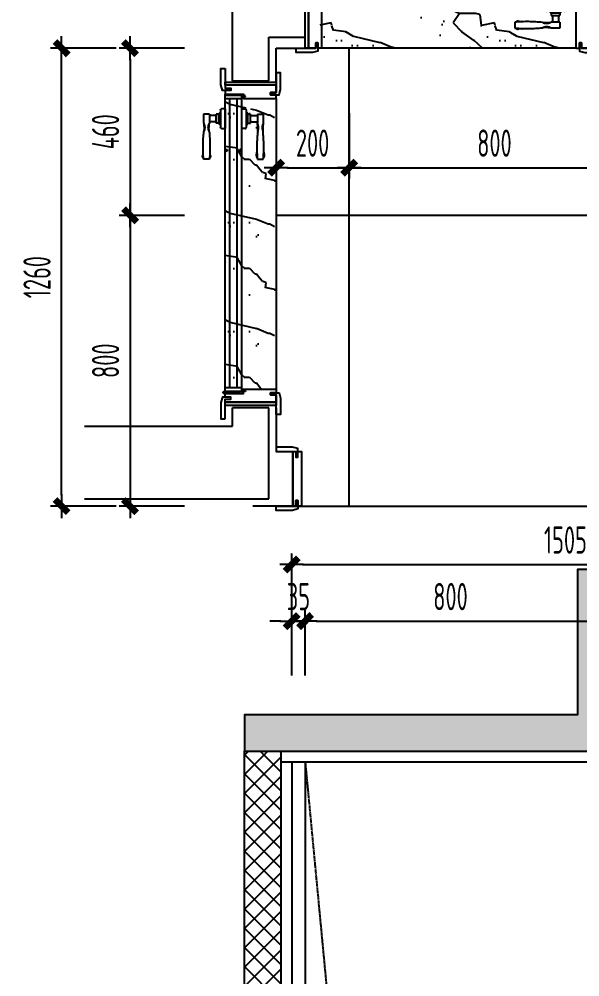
# Model space of a CAD drawing. Header units: inches. Extents: x 96003 to 270950, y -80202 to 65998.
# Drawn here: x 258752 to 260295, y 56589 to 59224 of the extents above; entities that cross this region are included whole.
import ezdxf

# ---------------------------------------------------------------- set-up
doc = ezdxf.new("R2010")
doc.units = ezdxf.units.IN
doc.header["$LTSCALE"] = 10
doc.header["$MEASUREMENT"] = 0
doc.linetypes.add('ACAD_ISO03W100', pattern=[30, 12, -18])
doc.linetypes.add('DASH', pattern=[0.35, 0.25, -0.1])
for name, color, linetype in [('01', 200, 'Continuous'), ('05', 12, 'Continuous'), ('FC-地面造型', 136, 'Continuous'), ('FF-DOOR【门】', 60, 'Continuous'), ('FF-DOOR【门套】', 60, 'Continuous'), ('FF-FINISH【完成面】', 20, 'Continuous'), ('mat', 156, 'Continuous'), ('WALL', 160, 'Continuous')]:
    doc.layers.add(name, color=color, linetype=linetype)
doc.styles.add('CCD_DIM', font='archs.shx', dxfattribs={"width": 0.7})
doc.dimstyles.new('1.30', dxfattribs={"dimscale": 30, "dimtxt": 2.5, "dimasz": 1, "dimexe": 1, "dimexo": 1.5, "dimgap": 1, "dimtad": 1, "dimdec": 0, "dimrnd": 5, "dimdsep": 46, "dimtxsty": 'CCD_DIM', "dimblk": 'CCD_Dimension_Tick', "dimcen": 1, "dimclrd": 44, "dimclre": 44, "dimclrt": 2, "dimadec": 0, "dimazin": 2, "dimtfac": 1, "dimtdec": 0, "dimtix": 1, "dimtmove": 2, "dimatfit": 3, "dimldrblk": 'CCD_Dimension_Tick', "dimfxl": 5, "dimfxlon": 1, "dimtolj": 1, "dimarcsym": 0})

# ---------------------------------------------------------------- blocks, each defined once
blk = doc.blocks.new('锁具横_现代风格')
at = {"layer": 'mat', "color": 252, "linetype": 'ACAD_ISO03W100', "ltscale": 2}
for p, q in [((-4099.2, 1604.7), (-4099.2, 1614.7)), ((-4045.2, 1614.7), (-4099.2, 1614.7)), ((-4045.2, 1614.7), (-4045.2, 1604.7)), ((-4089.6, 1601.7), (-4096.2, 1601.7)), ((-4054.8, 1601.7), (-4089.6, 1601.7)), ((-4087.2, 1599.3), (-4087.2, 1598.7)), ((-4085.7, 1597.2), (-4058.7, 1597.2)), ((-4084.2, 1597.2), (-4084.2, 1590.1)), ((-4083.9, 1589.8), (-4060.5, 1589.8)), ((-4060.2, 1597.2), (-4060.2, 1590.1)), ((-4057.2, 1598.7), (-4057.2, 1599.3)), ((-4048.2, 1601.7), (-4054.8, 1601.7)), ((-4183.9, 1571.2), (-4183.9, 1555)), ((-4183.9, 1571.2), (-4183.9, 1555)), ((-4060.2, 1571.2), (-4084.2, 1571.2)), ((-4060.2, 1555), (-4084.2, 1555)), ((-4060.2, 1571.2), (-4060.2, 1555))]:
    blk.add_line(p, q, dxfattribs=at)
for points in [[(-4084, 1589.8, -0.34884), (-4080.6, 1587.2), (-4080.6, 1571.2)], [(-4060.9, 1589.8, 0.311671), (-4063.8, 1587.2), (-4063.8, 1571.2)], [(-4180.6, 1571.4, -0.28759), (-4174.6, 1574.1, 0.060586), (-4164.5, 1573, -0.212877), (-4163.5, 1572.1)], [(-4180.6, 1554.8, 0.28759), (-4174.6, 1552.1, -0.060586), (-4164.5, 1553.2, 0.212877), (-4163.5, 1554.1)]]:
    blk.add_lwpolyline(points, format="xyb", dxfattribs=at)
for centre, radius, start, end in [((-4096.2, 1604.7), 3, 180, 270), ((-4089.6, 1599.3), 2.4, 0, 90), ((-4085.7, 1598.7), 1.5, 180, 270), ((-4083.9, 1590.1), 0.3, 180, 270), ((-4060.5, 1590.1), 0.3, 270, 0), ((-4058.7, 1598.7), 1.5, 270, 0), ((-4054.8, 1599.3), 2.4, 90, 180), ((-4048.2, 1604.7), 3, 270, 0), ((-4150.3, 1151.7), 420.9, 84.1517, 94.5775), ((-4150.3, 1974.5), 420.9, 265.4225, 275.8483), ((-4096.7, 1594.7), 26.6, 246.1775, 298.0384), ((-4098.6, 1650.8), 80.9, 263.7444, 280.1567), ((-4096.7, 1531.5), 26.6, 61.9616, 113.8225), ((-4098.6, 1475.4), 80.9, 79.8433, 96.2556), ((-4137.3, 596.4), 976.3, 86.8799, 86.8872)]:
    blk.add_arc(centre, radius, start, end, dxfattribs=at)
blk = doc.blocks.new('*U42')
at = {"layer": 'FF-DOOR【门】', "color": 8, "linetype": 'DASH', "ltscale": 0.5}
for p, q in [((-756, 50, 0), (-756, 48.6, 0)), ((-756, 50, 0), (-746, 50, 0)), ((-755.7, 48.3, 0), (-754.8, 48.3, 0)), ((-746.3, 48.3, 0), (-747.2, 48.3, 0)), ((-746, 50, 0), (-746, 48.6, 0)), ((-744, 45), (-744, 0)), ((-48, 45), (-48, 0)), ((-44, 50), (-44, 48.6)), ((-34, 50), (-44, 50)), ((-43.7, 48.3), (-42.8, 48.3)), ((-35.5, 38.9, 0), (-35.5, -0.1, 0)), ((-34.3, 48.3), (-35.2, 48.3)), ((-34, 50), (-34, 48.6)), ((-39.5, -3.1, 0), (-31.5, -3.1, 0)), ((-35.5, -0.1, 0), (-35.5, -7.1, 0))]:
    blk.add_line(p, q, dxfattribs=at)
at = {"layer": 'FF-DOOR【门】', "color": 8, "linetype": 'DASH', "ltscale": 0.5, "elevation": 0}
blk.add_lwpolyline([(-751.9, 50), (-750.1, 50), (-750.1, 55.3), (-751.9, 55.3)], close=True, dxfattribs=at)
at = {"layer": 'FF-DOOR【门】', "color": 8, "linetype": 'DASH', "ltscale": 0.5}
for points in [[(-38.1, 50), (-39.9, 50), (-39.9, 55.3), (-38.1, 55.3)], [(-604, 40), (-600, 40), (-600, 45.5), (-604, 45.5)], [(-604, 5), (-600, 5), (-600, -0.5), (-604, -0.5)]]:
    blk.add_lwpolyline(points, close=True, dxfattribs=at)
for points in [[(-754, 45), (-604, 45)], [(-604, 0), (-754, 0), (-754, 45)], [(-48, 33), (-744, 33)], [(-604, 45), (-604, 40), (-600, 40), (-600, 45)], [(-600, 45), (-38, 45), (-38, 0), (-600, 0)], [(-744, 12), (-48, 12)]]:
    blk.add_lwpolyline(points, dxfattribs=at)
at = {"layer": 'FF-DOOR【门】', "color": 8, "linetype": 'DASH', "ltscale": 0.5, "elevation": 0}
blk.add_lwpolyline([(-37.5, -0.9), (-37.5, 38.9), (-33.5, 38.9), (-33.5, -0.9)], dxfattribs=at)
at = {"layer": 'FF-DOOR【门】', "color": 8, "linetype": 'DASH', "ltscale": 0.5}
for radius in [3, 2.5]:
    blk.add_circle((-35.5, -3.1, 0), radius, dxfattribs=at)
for centre in [(-751, 48.8, 0), (-39, 48.8)]:
    blk.add_arc(centre, 3.84, 188.5071, 351.4929, dxfattribs=at)
for centre, major_axis in [((-755.7, 48.6, 0), (0.212, 0.212)), ((-746.3, 48.6, 0), (-0.212, 0.212))]:
    blk.add_ellipse(centre, major_axis=major_axis, ratio=1, start_param=2.356194, end_param=3.926991, dxfattribs=at)
at = {"layer": 'FF-DOOR【门】', "color": 8, "linetype": 'DASH', "ltscale": 0.5, "extrusion": (0, 0, -1)}
for centre, major_axis in [((-43.7, 48.6), (0.212, 0.212)), ((-34.3, 48.6), (-0.212, 0.212))]:
    blk.add_ellipse(centre, major_axis=major_axis, ratio=1, start_param=2.356194, end_param=3.926991, dxfattribs=at)
at = {"layer": 'FF-DOOR【门套】', "elevation": 0}
for points in [[(-815, 160), (-761, 160), (-761, 145), (-755, 145), (-755, 160), (-755, 168), (-770, 172), (-770, 172), (-815, 172), (-815, 160)], [(-745, 160), (-755, 160), (-755, 145), (-761, 145), (-761, 160), (-781, 160), (-781, 0), (-773, 0), (-773, 15), (-767, 15), (-767, 0), (-757, 0), (-757, 50), (-745, 50), (-745, 160)], [(-827, 0), (-773, 0), (-773, 15), (-767, 15), (-767, 0), (-767, -8), (-782, -12), (-782, -12), (-827, -12), (-827, 0)]]:
    blk.add_lwpolyline(points, dxfattribs=at)
blk.add_lwpolyline([(-781, 0), (-790, 0), (-790, 160), (-781, 160)], close=True, dxfattribs=at)
at = {"layer": 'FF-DOOR【门套】'}
for points in [[(-45, 160), (-35, 160), (-35, 145), (-29, 145), (-29, 160), (-9, 160), (-9, 0), (-17, 0), (-17, 15), (-23, 15), (-23, 0), (-33, 0), (-33, 50), (-45, 50), (-45, 160)], [(25, 160), (-29, 160), (-29, 145), (-35, 145), (-35, 160), (-35, 168), (-20, 172), (-20, 172), (25, 172), (25, 160)], [(37, 0), (-17, 0), (-17, 15), (-23, 15), (-23, 0), (-23, -8), (-8, -12), (-8, -12), (37, -12), (37, 0)]]:
    blk.add_lwpolyline(points, dxfattribs=at)
blk.add_lwpolyline([(0, 0), (-9, 0), (-9, 160), (0, 160)], close=True, dxfattribs=at)
at = {"layer": 'FF-DOOR【门】', "color": 8, "linetype": 'DASH', "ltscale": 0.5, "rotation": 180}
blk.add_blockref('锁具横_现代风格', (-4761.3, 1659.7), dxfattribs=at)
at = {"layer": 'FF-DOOR【门】', "color": 8, "linetype": 'DASH', "ltscale": 0.5, "xscale": -1}
blk.add_blockref('锁具横_现代风格', (-4761.3, -1614.7), dxfattribs=at)
blk = doc.blocks.new('*U43')
at = {"layer": 'FF-DOOR【门】', "color": 8, "linetype": 'DASH', "ltscale": 0.5}
for p, q in [((-855.8, 50, 0), (-855.8, 48.6, 0)), ((-855.8, 50, 0), (-845.8, 50, 0)), ((-855.5, 48.3, 0), (-854.6, 48.3, 0)), ((-846.1, 48.3, 0), (-847, 48.3, 0)), ((-845.8, 50, 0), (-845.8, 48.6, 0)), ((-843.8, 45), (-843.8, 0)), ((-48, 45), (-48, 0)), ((-44, 50), (-44, 48.6)), ((-34, 50), (-44, 50)), ((-43.7, 48.3), (-42.8, 48.3)), ((-35.5, 38.9, 0), (-35.5, -0.1, 0)), ((-34.3, 48.3), (-35.2, 48.3)), ((-34, 50), (-34, 48.6)), ((-39.5, -3.1, 0), (-31.5, -3.1, 0)), ((-35.5, -0.1, 0), (-35.5, -7.1, 0))]:
    blk.add_line(p, q, dxfattribs=at)
at = {"layer": 'FF-DOOR【门】', "color": 8, "linetype": 'DASH', "ltscale": 0.5, "elevation": 0}
blk.add_lwpolyline([(-851.8, 50), (-849.9, 50), (-849.9, 55.3), (-851.8, 55.3)], close=True, dxfattribs=at)
at = {"layer": 'FF-DOOR【门】', "color": 8, "linetype": 'DASH', "ltscale": 0.5}
for points in [[(-38.1, 50), (-39.9, 50), (-39.9, 55.3), (-38.1, 55.3)], [(-703.8, 40), (-699.8, 40), (-699.8, 45.5), (-703.8, 45.5)], [(-703.8, 5), (-699.8, 5), (-699.8, -0.5), (-703.8, -0.5)]]:
    blk.add_lwpolyline(points, close=True, dxfattribs=at)
for points in [[(-853.8, 45), (-703.8, 45)], [(-703.8, 0), (-853.8, 0), (-853.8, 45)], [(-48, 33), (-843.8, 33)], [(-703.8, 45), (-703.8, 40), (-699.8, 40), (-699.8, 45)], [(-699.8, 45), (-38, 45), (-38, 0), (-699.8, 0)], [(-843.8, 12), (-48, 12)]]:
    blk.add_lwpolyline(points, dxfattribs=at)
at = {"layer": 'FF-DOOR【门】', "color": 8, "linetype": 'DASH', "ltscale": 0.5, "elevation": 0}
blk.add_lwpolyline([(-37.5, -0.9), (-37.5, 38.9), (-33.5, 38.9), (-33.5, -0.9)], dxfattribs=at)
at = {"layer": 'FF-DOOR【门】', "color": 8, "linetype": 'DASH', "ltscale": 0.5}
for radius in [3, 2.5]:
    blk.add_circle((-35.5, -3.1, 0), radius, dxfattribs=at)
for centre in [(-850.8, 48.8, 0), (-39, 48.8)]:
    blk.add_arc(centre, 3.84, 188.5071, 351.4929, dxfattribs=at)
for centre, major_axis in [((-855.5, 48.6, 0), (0.212, 0.212)), ((-846.1, 48.6, 0), (-0.212, 0.212))]:
    blk.add_ellipse(centre, major_axis=major_axis, ratio=1, start_param=2.356194, end_param=3.926991, dxfattribs=at)
at = {"layer": 'FF-DOOR【门】', "color": 8, "linetype": 'DASH', "ltscale": 0.5, "extrusion": (0, 0, -1)}
for centre, major_axis in [((-43.7, 48.6), (0.212, 0.212)), ((-34.3, 48.6), (-0.212, 0.212))]:
    blk.add_ellipse(centre, major_axis=major_axis, ratio=1, start_param=2.356194, end_param=3.926991, dxfattribs=at)
at = {"layer": 'FF-DOOR【门套】', "elevation": 0}
for points in [[(-914.8, 140), (-860.8, 140), (-860.8, 125), (-854.8, 125), (-854.8, 140), (-854.8, 148), (-869.8, 152), (-869.8, 152), (-914.8, 152), (-914.8, 140)], [(-844.8, 140), (-854.8, 140), (-854.8, 125), (-860.8, 125), (-860.8, 140), (-880.8, 140), (-880.8, 0), (-872.8, 0), (-872.8, 15), (-866.8, 15), (-866.8, 0), (-856.8, 0), (-856.8, 50), (-844.8, 50), (-844.8, 140)], [(-926.8, 0), (-872.8, 0), (-872.8, 15), (-866.8, 15), (-866.8, 0), (-866.8, -8), (-881.8, -12), (-881.8, -12), (-926.8, -12), (-926.8, 0)]]:
    blk.add_lwpolyline(points, dxfattribs=at)
blk.add_lwpolyline([(-880.8, 0), (-889.8, 0), (-889.8, 140), (-880.8, 140)], close=True, dxfattribs=at)
at = {"layer": 'FF-DOOR【门套】'}
for points in [[(-45, 140), (-35, 140), (-35, 125), (-29, 125), (-29, 140), (-9, 140), (-9, 0), (-17, 0), (-17, 15), (-23, 15), (-23, 0), (-33, 0), (-33, 50), (-45, 50), (-45, 140)], [(25, 140), (-29, 140), (-29, 125), (-35, 125), (-35, 140), (-35, 148), (-20, 152), (-20, 152), (25, 152), (25, 140)], [(37, 0), (-17, 0), (-17, 15), (-23, 15), (-23, 0), (-23, -8), (-8, -12), (-8, -12), (37, -12), (37, 0)]]:
    blk.add_lwpolyline(points, dxfattribs=at)
blk.add_lwpolyline([(0, 0), (-9, 0), (-9, 140), (0, 140)], close=True, dxfattribs=at)
at = {"layer": 'FF-DOOR【门】', "color": 8, "linetype": 'DASH', "ltscale": 0.5, "rotation": 180}
blk.add_blockref('锁具横_现代风格', (-4861.2, 1659.7), dxfattribs=at)
at = {"layer": 'FF-DOOR【门】', "color": 8, "linetype": 'DASH', "ltscale": 0.5, "xscale": -1}
blk.add_blockref('锁具横_现代风格', (-4861.2, -1614.7), dxfattribs=at)
blk = doc.blocks.new('rree')
at = {"layer": 'FF-DOOR【门套】', "elevation": 0}
for points in [[(127373.2, -49305.6), (127427.2, -49305.6), (127427.2, -49320.6), (127433.2, -49320.6), (127433.2, -49305.6), (127433.2, -49297.6), (127418.2, -49293.6), (127418.2, -49293.6), (127373.2, -49293.6), (127373.2, -49305.6)], [(127443.2, -49455.6), (127433.2, -49455.6), (127433.2, -49440.6), (127427.2, -49440.6), (127427.2, -49455.6), (127419.2, -49455.6), (127419.2, -49305.6), (127427.2, -49305.6), (127427.2, -49320.6), (127433.2, -49320.6), (127433.2, -49305.6), (127443.2, -49305.6), (127443.2, -49355.6), (127443.2, -49355.6), (127443.2, -49455.6)], [(127373.2, -49455.6), (127427.2, -49455.6), (127427.2, -49440.6), (127433.2, -49440.6), (127433.2, -49455.6), (127433.2, -49463.6), (127418.2, -49467.6), (127418.2, -49467.6), (127373.2, -49467.6), (127373.2, -49455.6)]]:
    blk.add_lwpolyline(points, dxfattribs=at)
blk = doc.blocks.new('ERFF')
at = {"layer": 'FC-地面造型', "linetype": 'ByBlock'}
h = blk.add_hatch(dxfattribs=at)
h.set_pattern_fill('大理石', color=250, scale=100, angle=270, double=1)
h.set_pattern_definition([(311.98721, (387678.16, 60897.79), (450.00001, -599.99999), [9.6097, -2008.4338]), (338.19859, (387663.16, 61040.65), (900, -300), [34.6189, -2388.7052]), (330.945396, (387646.02, 61047.793), (450.000013, -299.99998), [14.708, -3073.9809]), (360, (387658.88, 61040.65), (-7e-14, -300), [4.2857, -445.7143]), (341.56505, (387669.59, 60900.65), (450, -6e-07), [9.0351, -939.6482]), (81.469234, (387669.59, 60900.65), (3e-06, 299.999999), [14.4455, -3019.1166]), (349.215702, (387641.733, 60920.65), (1800.000001, -300.000001), [30.5394, -3176.0943]), (332.132996, (387778.876, 61146.364), (2250.0000088, -1199.9999854), [70.2946, -14691.5649]), (270, (387844.85, 61142.04), (450, -8e-14), [0, -300]), (334.983107, (387926.733, 60947.793), (1349.999999, -600.0000015), [47.2941, -4918.5894]), (351.43911, (387748.876, 60832.079), (4049.99997446, -599.999999), [67.177, -14040.0018]), (352.874984, (387789.59, 60997.793), (2250.0000023, -299.999982), [34.5525, -7221.4794]), (346.75948, (387695.305, 61027.793), (1349.999999, -300.000003), [74.8468, -7784.0652]), (270, (387695.52, 61074.56), (450, -8e-14), [0, -300]), (270, (387690.7, 61069.74), (450, -8e-14), [0, -300]), (270, (387714.8, 61036), (450, -8e-14), [0, -300]), (270, (387767.8, 61045.64), (450, -8e-14), [0, -300]), (329.036243, (387768.162, 61010.65), (450.000013, -299.999976), [24.9898, -5222.8668]), (270, (387788.76, 60997.8), (450, -8e-14), [0, -300]), (270, (387772.6, 61036), (450, -8e-14), [0, -300]), (270, (387801.5, 61021.54), (450, -8e-14), [0, -300]), (270, (387758.15, 61036), (450, -8e-14), [0, -300]), (320.19443, (387727.45, 60862.08), (450, -300), [11.1575, -2331.9174]), (360, (387714.6, 60862.08), (-7e-14, -300), [12.8571, -437.1428]), (313.66778, (387699.59, 60877.793), (899.999998, -900.000001), [21.7242, -4540.3476]), (360, (387695.3, 60877.8), (-7e-14, -300), [4.2857, -445.7143]), (309.80557, (387684.59, 60890.65), (450.000018, -599.999986), [16.7362, -3497.8761]), (270, (387714.8, 60934.77), (450, -8e-14), [0, -300]), (270, (387728.4, 60861.4), (450, -8e-14), [0, -300]), (270, (387728.4, 60861.4), (450, -8e-14), [0, -300]), (299.357753, (387736.02, 60854.936), (450.000003, -899.999998), [26.2251, -2727.4089]), (270, (387758.15, 60862.47), (450, -8e-14), [0, -300]), (56.309932, (387926.733, 60947.793), (449.999992, 600.000004), [30.9047, -3214.0914]), (278.130102, (387866.733, 60980.65), (449.9999973, -2999.999979), [30.3046, -6333.6564]), (317.862405, (387858.162, 61047.793), (1349.9999987, -1200.0000005), [40.4566, -8455.4247]), (284.620874, (387841.019, 61113.507), (450.0000188, -1799.999995), [67.9135, -7063.005]), (270, (387868.94, 61089), (450, -8e-14), [0, -300]), (288.43495, (387823.876, 60993.507), (449.999999, -1200), [13.5526, -2832.4972]), (286.699244, (387828.16, 60980.65), (2.5e-05, -299.999994), [7.4574, -1558.5886]), (11.093723, (387830.305, 60973.507), (3149.9999705, 600.0000052), [37.1222, -7758.5496]), (270, (387849.67, 61011.9), (450, -8e-14), [0, -300]), (270, (387867.58, 60980.8), (450, -8e-14), [0, -300]), (270, (387815.95, 61021.54), (450, -8e-14), [0, -300]), (270, (387912.3, 61060.1), (450, -8e-14), [0, -300]), (270, (387893.03, 61074.56), (450, -8e-14), [0, -300]), (314.144903, (387920.305, 60997.793), (900, -900.0000015), [33.8439, -7073.3706]), (324.582945, (387888.162, 61020.65), (449.9999982, -300.0000008), [39.4413, -8243.2212]), (270, (387920.6, 60997.4), (450, -8e-14), [0, -300]), (270, (387897.84, 61040.8), (450, -8e-14), [0, -300]), (270, (387920.6, 60997.4), (450, -8e-14), [0, -300]), (270, (387887.46, 61020.6), (450, -8e-14), [0, -300]), (345.068583, (387871.02, 60950.65), (1350, -300), [11.0887, -2317.5375]), (360, (387881.73, 60947.8), (-7e-14, -300), [45, -405]), (320.19443, (388070.305, 60894.936), (450, -300), [11.1575, -2331.9174]), (270, (387974.9, 60978.15), (450, -8e-14), [0, -300]), (270, (387970.1, 60968.5), (450, -8e-14), [0, -300]), (270, (387979.73, 61007.08), (450, -8e-14), [0, -300]), (270, (388032.7, 60958.87), (450, -8e-14), [0, -300]), (323.130102, (388006.02, 60927.793), (450, -300.0000004), [21.4286, -4478.5713]), (360, (387969.6, 60927.8), (-7e-14, -300), [36.4286, -413.5714]), (270, (387970.3, 60927.75), (450, -8e-14), [0, -300]), (293.19859, (388066.02, 60904.936), (450, -900), [10.8797, -2273.8522]), (336.03751, (388059.59, 60907.79), (900, -300), [7.0349, -1470.2938]), (336.03751, (388053.16, 60910.65), (900, -300), [7.0349, -1470.2938]), (351.869898, (388023.162, 60914.936), (2250.0000002, -300.0000013), [30.3046, -6333.6564]), (360, (388078.88, 60887.8), (-7e-14, -300), [10.7143, -439.2857]), (270, (388093.88, 60920.75), (450, -8e-14), [0, -300])])
h.paths.add_polyline_path([(262066.6, 56311), (262156.6, 56311), (262156.6, 56299), (262206.6, 56299), (262206.6, 57121.5), (262156.6, 57121.5), (262156.6, 57109.5), (262066.6, 57109.5)])
h.paths.add_polyline_path([(262118, 56379, -0.071715), (262117.3, 56402.1, 0.228762)], flags=16)
h.paths.add_polyline_path([(262102.7, 56402.1, -0.230229), (262101.9, 56378.9), (262101.9, 56378.6, 0.069922), (262102.8, 56401.1, -0.034004), (262100.7, 56458.3, -0.341871), (262100.1, 56460.3, 0.048543), (262099.2, 56468.4, -0.501808), (262105.1, 56476.4), (262101.9, 56478.6, 0.04552)], flags=16)
h.paths.add_polyline_path([(262119.2, 56458.3, 0.012074), (262118.1, 56478.6), (262114.8, 56476.4, -0.501808), (262120.8, 56468.4, 0.048543), (262119.9, 56460.3, -0.341871)], flags=16)
h.paths.add_polyline_path([(262146.2, 56351.9, 1.585732), (262148.6, 56336.4), (262148.6, 56349.5), (262148.5, 56350.2, 0.331824)], flags=16)
h.paths.add_polyline_path([(262136.6, 56355.6, 0.311671), (262134.1, 56358.5, 7.675446), (262136.9, 56354.9, -0.414214), (262136.6, 56355.2)], flags=16)
h.paths.add_polyline_path([(262148.6, 56354.9), (262145.6, 56354.9, 1), (262145.6, 56351.9), (262148.6, 56351.9)], flags=16)
h.paths.add_polyline_path([(262146.4, 56381.7, 0.575867), (262144.1, 56380.4, 0.136097), (262154, 56389.1, 0.561421)], flags=0)
h.paths.add_polyline_path([(262161.6, 56393.9), (262146.2, 56386.7, -0.402187), (262136.4, 56379.9, -0.459259), (262134.1, 56375.3), (262117.8, 56375.3, 0.001292), (262118.1, 56380.3), (262118.1, 56375.3), (262134.1, 56375.3, 1.861303), (262144, 56383.3, 1.84496), (262146.2, 56386.7)], flags=16)
h = blk.add_hatch(dxfattribs=at)
h.set_pattern_fill('大理石', color=250, scale=100, angle=270, double=1)
h.set_pattern_definition([(311.98721, (387787.91, 61010.865), (450.00001, -599.99999), [9.6097, -2008.4338]), (338.19859, (387772.91, 61153.72), (900, -300), [34.6189, -2388.7052]), (330.945396, (387755.765, 61160.865), (450.000013, -299.99998), [14.708, -3073.9809]), (360, (387768.62, 61153.72), (-7e-14, -300), [4.2857, -445.7143]), (341.56505, (387779.34, 61013.72), (450, -6e-07), [9.0351, -939.6482]), (81.469234, (387779.336, 61013.72), (3e-06, 299.999999), [14.4455, -3019.1166]), (349.215702, (387751.48, 61033.722), (1800.000001, -300.000001), [30.5394, -3176.0943]), (332.132996, (387888.622, 61259.436), (2250.0000088, -1199.9999854), [70.2946, -14691.5649]), (270, (387954.6, 61255.1), (450, -8e-14), [0, -300]), (334.983107, (388036.48, 61060.865), (1349.999999, -600.0000015), [47.2941, -4918.5894]), (351.43911, (387858.622, 60945.151), (4049.99997446, -599.999999), [67.177, -14040.0018]), (352.874984, (387899.336, 61110.865), (2250.0000023, -299.999982), [34.5525, -7221.4794]), (346.75948, (387805.05, 61140.865), (1349.999999, -300.000003), [74.8468, -7784.0652]), (270, (387805.27, 61187.63), (450, -8e-14), [0, -300]), (270, (387800.45, 61182.8), (450, -8e-14), [0, -300]), (270, (387824.54, 61149.07), (450, -8e-14), [0, -300]), (270, (387877.53, 61158.7), (450, -8e-14), [0, -300]), (329.036243, (387877.908, 61123.722), (450.000013, -299.999976), [24.9898, -5222.8668]), (270, (387898.5, 61110.9), (450, -8e-14), [0, -300]), (270, (387882.34, 61149.07), (450, -8e-14), [0, -300]), (270, (387911.25, 61134.6), (450, -8e-14), [0, -300]), (270, (387867.9, 61149.07), (450, -8e-14), [0, -300]), (320.19443, (387837.194, 60975.15), (450, -300), [11.1575, -2331.9174]), (360, (387824.34, 60975.15), (-7e-14, -300), [12.8571, -437.1428]), (313.66778, (387809.336, 60990.865), (899.999998, -900.000001), [21.7242, -4540.3476]), (360, (387805.05, 60990.86), (-7e-14, -300), [4.2857, -445.7143]), (309.80557, (387794.336, 61003.722), (450.000018, -599.999986), [16.7362, -3497.8761]), (270, (387824.54, 61047.84), (450, -8e-14), [0, -300]), (270, (387838.13, 60974.5), (450, -8e-14), [0, -300]), (270, (387838.13, 60974.5), (450, -8e-14), [0, -300]), (299.357753, (387845.765, 60968.01), (450.000003, -899.999998), [26.2251, -2727.4089]), (270, (387867.9, 60975.54), (450, -8e-14), [0, -300]), (56.309932, (388036.48, 61060.865), (449.999992, 600.000004), [30.9047, -3214.0914]), (278.130102, (387976.48, 61093.722), (449.9999973, -2999.999979), [30.3046, -6333.6564]), (317.862405, (387967.908, 61160.865), (1349.9999987, -1200.0000005), [40.4566, -8455.4247]), (284.620874, (387950.765, 61226.58), (450.0000188, -1799.999995), [67.9135, -7063.005]), (270, (387978.7, 61202.1), (450, -8e-14), [0, -300]), (288.43495, (387933.62, 61106.58), (449.999999, -1200), [13.5526, -2832.4972]), (286.699244, (387937.91, 61093.72), (2.5e-05, -299.999994), [7.4574, -1558.5886]), (11.093723, (387940.05, 61086.58), (3149.9999705, 600.0000052), [37.1222, -7758.5496]), (270, (387959.4, 61124.97), (450, -8e-14), [0, -300]), (270, (387977.32, 61093.9), (450, -8e-14), [0, -300]), (270, (387925.7, 61134.6), (450, -8e-14), [0, -300]), (270, (388022.04, 61173.17), (450, -8e-14), [0, -300]), (270, (388002.77, 61187.63), (450, -8e-14), [0, -300]), (314.144903, (388030.05, 61110.865), (900, -900.0000015), [33.8439, -7073.3706]), (324.582945, (387997.908, 61133.722), (449.9999982, -300.0000008), [39.4413, -8243.2212]), (270, (388030.35, 61110.46), (450, -8e-14), [0, -300]), (270, (388007.6, 61153.9), (450, -8e-14), [0, -300]), (270, (388030.35, 61110.46), (450, -8e-14), [0, -300]), (270, (387997.2, 61133.68), (450, -8e-14), [0, -300]), (345.068583, (387980.765, 61063.72), (1350, -300), [11.0887, -2317.5375]), (360, (387991.48, 61060.86), (-7e-14, -300), [45, -405]), (320.19443, (388180.05, 61008.01), (450, -300), [11.1575, -2331.9174]), (270, (388084.66, 61091.23), (450, -8e-14), [0, -300]), (270, (388079.84, 61081.6), (450, -8e-14), [0, -300]), (270, (388089.5, 61120.15), (450, -8e-14), [0, -300]), (270, (388142.47, 61071.94), (450, -8e-14), [0, -300]), (323.130102, (388115.765, 61040.865), (450, -300.0000004), [21.4286, -4478.5713]), (360, (388079.34, 61040.86), (-7e-14, -300), [36.4286, -413.5714]), (270, (388080.06, 61040.8), (450, -8e-14), [0, -300]), (293.19859, (388175.765, 61018.01), (450, -900), [10.8797, -2273.8522]), (336.03751, (388169.34, 61020.865), (900, -300), [7.0349, -1470.2938]), (336.03751, (388162.91, 61023.72), (900, -300), [7.0349, -1470.2938]), (351.869898, (388132.908, 61028.008), (2250.0000002, -300.0000013), [30.3046, -6333.6564]), (360, (388188.62, 61000.86), (-7e-14, -300), [10.7143, -439.2857]), (270, (388203.6, 61033.8), (450, -8e-14), [0, -300])])
h.paths.add_polyline_path([(261241.6, 56171.5), (261351.6, 56074.5), (261241.6, 56061.5), (261215.8, 55989.5), (262056.6, 55989.5), (262056.6, 56011.5), (261953.6, 56011.5), (261941.6, 56171.5)])
edge = h.paths.add_edge_path(flags=16)
edge.add_arc((261433.9, 56033.5), 80.9, 443.7444, 460.1522, ccw=False)
edge.add_arc((261432, 56089.6), 26.6, 426.1775, 477.7191)
edge = h.paths.add_edge_path(flags=16)
edge.add_arc((261432, 56152.8), 26.6, 241.9616, 293.8225, ccw=False)
edge.add_line((261419.5, 56129.3), (261419.2, 56129.3))
edge.add_arc((261433.9, 56208.9), 80.9, 259.5735, 275.5724)
edge.add_arc((261485.6, 55709.8), 420.9, 448.1895, 455.9797, ccw=False)
edge.add_arc((261500.3, 56129.5), 1.7, 431.0835, 506.5798, ccw=False)
edge.add_arc((261500.5, 56173.2), 42.1, 270.53, 281.6465)
edge.add_arc((261510.7, 56126), 6.22, 360, 466.5915, ccw=False)
edge.add_line((261517, 56126), (261519.2, 56129.3))
edge.add_arc((261485.6, 55709.8), 420.9, 445.423, 455.8483)
edge = h.paths.add_edge_path(flags=16)
edge.add_arc((261485.6, 56532.6), 420.9, 271.8105, 274.5775)
edge.add_line((261519.2, 56113.1), (261517, 56116.3))
edge.add_arc((261510.7, 56116.3), 6.22, 253.4085, 360, ccw=False)
edge.add_arc((261500.5, 56069.1), 42.1, 438.3535, 449.47)
edge.add_arc((261500.3, 56112.9), 1.7, 213.4202, 288.9165, ccw=False)
edge = h.paths.add_edge_path(flags=16)
edge.add_arc((261384.2, 56087.5), 8.71, 343.25, 574.304)
edge.add_line((261377, 56082.6), (261390.1, 56082.6))
edge.add_line((261390.1, 56082.6), (261390.8, 56082.7))
edge.add_arc((261390.1, 56085), 2.4, 286.5716, 360)
edge = h.paths.add_edge_path(flags=16)
edge.add_arc((261395.8, 56097.9), 3.43, 275.5927, 344.8356)
edge.add_arc((261392, 56102.5), 8.99, 322.5404, 652.8484)
edge.add_arc((261395.8, 56094.2), 0.3, 90, 180, ccw=False)
edge.add_line((261395.8, 56094.5), (261396.2, 56094.5))
edge = h.paths.add_edge_path(flags=16)
edge.add_line((261395.5, 56082.6), (261395.5, 56085.6))
edge.add_arc((261394, 56085.6), 1.5, 360, 540)
edge.add_line((261392.5, 56085.6), (261392.5, 56082.6))
edge.add_line((261392.5, 56082.6), (261395.5, 56082.6))
edge = h.paths.add_edge_path(flags=0)
edge.add_arc((261421, 56085.6), 1.5, 330.2551, 450)
edge.add_arc((261443.3, 56097.8), 24.7, 205.8466, 236.8473)
edge.add_arc((261423.7, 56078.7), 6.26, 345.433, 462.6761)
edge = h.paths.add_edge_path(flags=16)
edge.add_arc((261419.2, 56097.9), 3.43, 195.1644, 293.8338, ccw=False)
edge.add_line((261415.9, 56097), (261415.9, 56113.3))
edge.add_arc((261472.6, 57087.9), 976.3, 266.6657, 266.9617)
edge.add_line((261420.9, 56113), (261415.9, 56113))
edge.add_line((261415.9, 56113), (261415.9, 56097))
edge.add_arc((261416.6, 56089.4), 7.65, 455.7286, 702.7395)
edge.add_arc((261424.9, 56085), 2.4, 473.8338, 720)
edge.add_line((261427.3, 56085), (261434.5, 56069.5))
edge.add_line((261434.5, 56069.5), (261427.3, 56085))
edge.add_arc((261429.1, 56093.4), 8.62, 170.6147, 258.2521, ccw=False)
for p, q in [((262066.6, 57431.5, 0), (261125.6, 57431.5, 0)), ((261865.6, 57431.5, 0), (261865.6, 56171.5, 0)), ((262066.6, 56309.7, 0), (262066.6, 57114.5, 0)), ((262206.6, 57121.5, 0), (262206.6, 56297.7, 0)), ((262066.6, 56631.5, 0), (260516.6, 56631.5, 0)), ((261241.6, 56171.5, 0), (261941.6, 56171.5, 0))]:
    blk.add_line(p, q, dxfattribs=at)
at = {"layer": 'FF-FINISH【完成面】'}
for p, q in [((262066.6, 56264.7, 0), (262066.6, 56171.5, 0)), ((262066.6, 56171.5, 0), (261986.6, 56171.5, 0))]:
    blk.add_line(p, q, dxfattribs=at)
at = {"layer": 'FF-FINISH【完成面】', "linetype": 'ByBlock', "elevation": 0}
for points in [[(262066.6, 57161.5), (262066.6, 57281.5), (262020.6, 57281.5), (262020.6, 57431.5), (262130.6, 57431.5)], [(262206.6, 57191.5), (262206.6, 57154.5)]]:
    blk.add_lwpolyline(points, dxfattribs=at)
at = {"layer": 'WALL'}
for p, q in [((262002.6, 57406.5, 0), (262002.6, 57406.5, 0)), ((262594.3, 57411.5, 0), (262086.6, 57411.5, 0)), ((262086.6, 57411.5, 0), (262086.6, 57161.5, 0)), ((262594.3, 57211.5, 0), (262186.6, 57211.5, 0)), ((262186.6, 57211.5, 0), (262186.6, 57161.5, 0)), ((262086.6, 57161.5, 0), (262186.6, 57161.5, 0)), ((262186.6, 56261.7, 0), (262086.6, 56261.7, 0)), ((262086.6, 56261.7, 0), (262086.6, 56141.5, 0)), ((262186.6, 56261.7, 0), (262186.6, 53611.5, 0)), ((262086.6, 56141.5, 0), (261986.6, 56141.5, 0)), ((261986.6, 56141.5, 0), (261986.6, 56041.5, 0))]:
    blk.add_line(p, q, dxfattribs=at)
at = {"rotation": 90}
blk.add_blockref('*U43', (262206.6, 57154.5, 0), dxfattribs=at)
blk.add_blockref('*U42', (261986.6, 56011.5, 0))
at = {"layer": 'FF-DOOR【门套】', "linetype": 'ByBlock', "rotation": 180}
blk.add_blockref('rree', (389439.9, 7975.9, 0), dxfattribs=at)
blk = doc.blocks.new('bb')
h = blk.add_hatch()
h.set_pattern_fill('ANSI37', color=250, scale=300, angle=-90)
h.set_pattern_definition([(225, (163804.257, 204597.428), (-26.516504, 26.516504), []), (135, (163804.257, 204597.428), (26.516504, 26.516504), [])])
h.paths.add_polyline_path([(262153.6, 35368.4), (262053.6, 35368.4), (262053.6, 38018.7), (262153.5, 38018.9)])
h = blk.add_hatch(color=250)
h.dxf.hatch_style = 1
h.paths.add_polyline_path([(260286.6, 34968.4), (260286.6, 34868.4), (261236.8, 34868.4), (261236.8, 35268.4), (262153.6, 35268.4), (262153.6, 35368.4), (261136.8, 35368.4), (261136.8, 34968.4)])
at = {"color": 5}
blk.add_line((262053.6, 35398.4, 0), (260486.6, 35398.4), dxfattribs=at)
at = {"color": 5, "elevation": 0}
blk.add_lwpolyline([(262153.6, 35368.4), (262053.6, 35368.4), (262053.6, 38018.7), (262153.5, 38018.9)], close=True, dxfattribs=at)
at = {"layer": '01'}
blk.add_lwpolyline([(260286.6, 34968.4), (260286.6, 34868.4), (261236.8, 34868.4), (261236.8, 35268.4), (262153.6, 35268.4), (262153.6, 35368.4), (261136.8, 35368.4), (261136.8, 34968.4)], close=True, dxfattribs=at)
at = {"layer": 'FC-地面造型', "color": 20, "linetype": 'ByBlock'}
blk.add_line((262023.6, 35398.4, 0), (262023.6, 37798.4, 0), dxfattribs=at)
blk = doc.blocks.new('CCD_Dimension_Tick')
at = {"color": 0, "linetype": 'ByBlock'}
for p, q in [((-1.091, 0), (0, 0)), ((0, 0), (1.091, 0))]:
    blk.add_line(p, q, dxfattribs=at)
at = {"color": 0, "linetype": 'Continuous', "const_width": 0.608}
blk.add_lwpolyline([(-0.61, -0.61), (0.61, 0.61)], dxfattribs=at)
blk = doc.blocks.new('*D627')
at = {"layer": 'Defpoints', "color": 0, "linetype": 'ByBlock', "transparency": 16777216}
for p in [(259814.7, 59144.5, 0), (259057, 58684.5), (259814.7, 58684.5)]:
    blk.add_point(p, dxfattribs=at)
at = {"layer": 'FF-FINISH【完成面】', "color": 44, "linetype": 'ByBlock', "lineweight": -2, "transparency": 16777216}
for p, q in [((259207, 59144.5), (259027, 59144.5)), ((259057, 59114.5), (259057, 58714.5)), ((259207, 58684.5), (259027, 58684.5))]:
    blk.add_line(p, q, dxfattribs=at)
at = {"layer": 'FF-FINISH【完成面】', "color": 44, "linetype": 'ByBlock', "lineweight": -2, "transparency": 16777216, "xscale": 30, "yscale": 30, "zscale": 30}
for p, rotation in [((259057, 59144.5), 90), ((259057, 58684.5), 270)]:
    blk.add_blockref('CCD_Dimension_Tick', p, dxfattribs=dict(at, rotation=rotation))
at = {"layer": 'FF-FINISH【完成面】', "color": 2, "linetype": 'ByBlock', "transparency": 16777216, "insert": (258989.5, 58914.5), "char_height": 75, "attachment_point": 5, "rotation": 90, "style": 'CCD_DIM'}
blk.add_mtext('\\A1;460', dxfattribs=at)
blk = doc.blocks.new('*D628')
at = {"layer": 'Defpoints', "color": 0, "linetype": 'ByBlock', "transparency": 16777216}
for p in [(259814.7, 58684.5), (259057, 57884.5), (259959.1, 57884.5)]:
    blk.add_point(p, dxfattribs=at)
at = {"layer": 'FF-FINISH【完成面】', "color": 44, "linetype": 'ByBlock', "lineweight": -2, "transparency": 16777216}
for p, q in [((259207, 58684.5), (259027, 58684.5)), ((259057, 58654.5), (259057, 57914.5)), ((259207, 57884.5), (259027, 57884.5))]:
    blk.add_line(p, q, dxfattribs=at)
at = {"layer": 'FF-FINISH【完成面】', "color": 44, "linetype": 'ByBlock', "lineweight": -2, "transparency": 16777216, "xscale": 30, "yscale": 30, "zscale": 30}
for p, rotation in [((259057, 58684.5), 90), ((259057, 57884.5), 270)]:
    blk.add_blockref('CCD_Dimension_Tick', p, dxfattribs=dict(at, rotation=rotation))
at = {"layer": 'FF-FINISH【完成面】', "color": 2, "linetype": 'ByBlock', "transparency": 16777216, "insert": (258989.5, 58284.5), "char_height": 75, "attachment_point": 5, "rotation": 90, "style": 'CCD_DIM'}
blk.add_mtext('\\A1;800', dxfattribs=at)
blk = doc.blocks.new('*D629')
at = {"layer": 'Defpoints', "color": 0, "linetype": 'ByBlock', "transparency": 16777216}
for p in [(258868.3, 59144.5), (259207, 59144.5), (259207, 57884.5)]:
    blk.add_point(p, dxfattribs=at)
at = {"layer": 'FF-FINISH【完成面】', "color": 44, "linetype": 'ByBlock', "lineweight": -2, "transparency": 16777216}
for p, q in [((259018.3, 59144.5), (258838.3, 59144.5)), ((258868.3, 57914.5), (258868.3, 59114.5)), ((259018.3, 57884.5), (258838.3, 57884.5))]:
    blk.add_line(p, q, dxfattribs=at)
at = {"layer": 'FF-FINISH【完成面】', "color": 44, "linetype": 'ByBlock', "lineweight": -2, "transparency": 16777216, "xscale": 30, "yscale": 30, "zscale": 30}
for p, rotation in [((258868.3, 59144.5), 90), ((258868.3, 57884.5), 270)]:
    blk.add_blockref('CCD_Dimension_Tick', p, dxfattribs=dict(at, rotation=rotation))
at = {"layer": 'FF-FINISH【完成面】', "color": 2, "linetype": 'ByBlock', "transparency": 16777216, "insert": (258800.8, 58514.5), "char_height": 75, "attachment_point": 5, "rotation": 90, "style": 'CCD_DIM'}
blk.add_mtext('\\A1;1260', dxfattribs=at)
blk = doc.blocks.new('*D660')
at = {"layer": 'Defpoints', "color": 0, "linetype": 'ByBlock', "transparency": 16777216}
for p in [(259539, 57568), (259502, 56639.7, 0), (259539, 56639.7, 0)]:
    blk.add_point(p, dxfattribs=at)
at = {"layer": 'FF-FINISH【完成面】', "color": 44, "linetype": 'ByBlock', "lineweight": -2, "transparency": 16777216}
for p, q in [((259502, 57418), (259502, 57598)), ((259539, 57418), (259539, 57598)), ((259472, 57568), (259442, 57568)), ((259502, 57568), (259539, 57568)), ((259569, 57568), (259599, 57568))]:
    blk.add_line(p, q, dxfattribs=at)
at = {"layer": 'FF-FINISH【完成面】', "color": 44, "linetype": 'ByBlock', "lineweight": -2, "transparency": 16777216, "xscale": 30, "yscale": 30, "zscale": 30}
blk.add_blockref('CCD_Dimension_Tick', (259502, 57568), dxfattribs=at)
at = {"layer": 'FF-FINISH【完成面】', "color": 44, "linetype": 'ByBlock', "lineweight": -2, "transparency": 16777216, "xscale": 30, "yscale": 30, "zscale": 30, "rotation": 180}
blk.add_blockref('CCD_Dimension_Tick', (259539, 57568), dxfattribs=at)
at = {"layer": 'FF-FINISH【完成面】', "color": 2, "linetype": 'ByBlock', "transparency": 16777216, "insert": (259520.5, 57635.5), "char_height": 75, "attachment_point": 5, "style": 'CCD_DIM'}
blk.add_mtext('\\A1;35', dxfattribs=at)
blk = doc.blocks.new('*D661')
at = {"layer": 'Defpoints', "color": 0, "linetype": 'ByBlock', "transparency": 16777216}
for p in [(260339, 57568), (260339, 56956.9, 0), (259539, 56639.7, 0)]:
    blk.add_point(p, dxfattribs=at)
at = {"layer": 'FF-FINISH【完成面】', "color": 44, "linetype": 'ByBlock', "lineweight": -2, "transparency": 16777216}
for p, q in [((259539, 57418), (259539, 57598)), ((260339, 57418), (260339, 57598)), ((259569, 57568), (260309, 57568))]:
    blk.add_line(p, q, dxfattribs=at)
at = {"layer": 'FF-FINISH【完成面】', "color": 44, "linetype": 'ByBlock', "lineweight": -2, "transparency": 16777216, "xscale": 30, "yscale": 30, "zscale": 30, "rotation": 180}
blk.add_blockref('CCD_Dimension_Tick', (259539, 57568), dxfattribs=at)
at = {"layer": 'FF-FINISH【完成面】', "color": 44, "linetype": 'ByBlock', "lineweight": -2, "transparency": 16777216, "xscale": 30, "yscale": 30, "zscale": 30}
blk.add_blockref('CCD_Dimension_Tick', (260339, 57568), dxfattribs=at)
at = {"layer": 'FF-FINISH【完成面】', "color": 2, "linetype": 'ByBlock', "transparency": 16777216, "insert": (259939, 57635.5), "char_height": 75, "attachment_point": 5, "style": 'CCD_DIM'}
blk.add_mtext('\\A1;800', dxfattribs=at)
blk = doc.blocks.new('*D664')
at = {"layer": 'Defpoints', "color": 0, "linetype": 'ByBlock', "transparency": 16777216}
for p in [(261009, 57723.7), (259502, 57418), (261009, 57418)]:
    blk.add_point(p, dxfattribs=at)
at = {"layer": 'FF-FINISH【完成面】', "color": 44, "linetype": 'ByBlock', "lineweight": -2, "transparency": 16777216}
for p, q in [((259502, 57573.7), (259502, 57753.7)), ((261009, 57573.7), (261009, 57753.7)), ((259532, 57723.7), (260979, 57723.7))]:
    blk.add_line(p, q, dxfattribs=at)
at = {"layer": 'FF-FINISH【完成面】', "color": 44, "linetype": 'ByBlock', "lineweight": -2, "transparency": 16777216, "xscale": 30, "yscale": 30, "zscale": 30, "rotation": 180}
blk.add_blockref('CCD_Dimension_Tick', (259502, 57723.7), dxfattribs=at)
at = {"layer": 'FF-FINISH【完成面】', "color": 44, "linetype": 'ByBlock', "lineweight": -2, "transparency": 16777216, "xscale": 30, "yscale": 30, "zscale": 30}
blk.add_blockref('CCD_Dimension_Tick', (261009, 57723.7), dxfattribs=at)
at = {"layer": 'FF-FINISH【完成面】', "color": 2, "linetype": 'ByBlock', "transparency": 16777216, "insert": (260255.5, 57791.2), "char_height": 75, "attachment_point": 5, "style": 'CCD_DIM'}
blk.add_mtext('\\A1;1505', dxfattribs=at)
blk = doc.blocks.new('*D668')
at = {"layer": 'Defpoints', "color": 0, "linetype": 'ByBlock', "transparency": 16777216}
for p in [(259459, 59105.8, 0), (259660, 59105.8), (259660, 58815.7)]:
    blk.add_point(p, dxfattribs=at)
at = {"layer": 'FF-FINISH【完成面】', "color": 44, "linetype": 'ByBlock', "lineweight": -2, "transparency": 16777216}
for p, q in [((259459, 58965.7), (259459, 58785.7)), ((259660, 58965.7), (259660, 58785.7)), ((259489, 58815.7), (259630, 58815.7))]:
    blk.add_line(p, q, dxfattribs=at)
at = {"layer": 'FF-FINISH【完成面】', "color": 44, "linetype": 'ByBlock', "lineweight": -2, "transparency": 16777216, "xscale": 30, "yscale": 30, "zscale": 30, "rotation": 180}
blk.add_blockref('CCD_Dimension_Tick', (259459, 58815.7), dxfattribs=at)
at = {"layer": 'FF-FINISH【完成面】', "color": 44, "linetype": 'ByBlock', "lineweight": -2, "transparency": 16777216, "xscale": 30, "yscale": 30, "zscale": 30}
blk.add_blockref('CCD_Dimension_Tick', (259660, 58815.7), dxfattribs=at)
at = {"layer": 'FF-FINISH【完成面】', "color": 2, "linetype": 'ByBlock', "transparency": 16777216, "insert": (259559.5, 58883.2), "char_height": 75, "attachment_point": 5, "style": 'CCD_DIM'}
blk.add_mtext('\\A1;200', dxfattribs=at)
blk = doc.blocks.new('*D669')
at = {"layer": 'Defpoints', "color": 0, "linetype": 'ByBlock', "transparency": 16777216}
for p in [(259660, 59105.8), (260460, 58815.7), (260460, 58815.7)]:
    blk.add_point(p, dxfattribs=at)
at = {"layer": 'FF-FINISH【完成面】', "color": 44, "linetype": 'ByBlock', "lineweight": -2, "transparency": 16777216}
for p, q in [((259660, 58965.7), (259660, 58785.7)), ((260460, 58815.7), (260460, 58845.7)), ((259690, 58815.7), (260430, 58815.7))]:
    blk.add_line(p, q, dxfattribs=at)
at = {"layer": 'FF-FINISH【完成面】', "color": 44, "linetype": 'ByBlock', "lineweight": -2, "transparency": 16777216, "xscale": 30, "yscale": 30, "zscale": 30, "rotation": 180}
blk.add_blockref('CCD_Dimension_Tick', (259660, 58815.7), dxfattribs=at)
at = {"layer": 'FF-FINISH【完成面】', "color": 44, "linetype": 'ByBlock', "lineweight": -2, "transparency": 16777216, "xscale": 30, "yscale": 30, "zscale": 30}
blk.add_blockref('CCD_Dimension_Tick', (260460, 58815.7), dxfattribs=at)
at = {"layer": 'FF-FINISH【完成面】', "color": 2, "linetype": 'ByBlock', "transparency": 16777216, "insert": (260060, 58883.2), "char_height": 75, "attachment_point": 5, "style": 'CCD_DIM'}
blk.add_mtext('\\A1;800', dxfattribs=at)

msp = doc.modelspace()

# ---------------------------------------------------------------- linework, layer by layer
at = {"layer": '05', "color": 136, "linetype": 'DASH', "elevation": 0}
msp.add_lwpolyline([(259539, 57180.5), (259751.4, 54944), (260339, 54750.5)], dxfattribs=at)
at = {"layer": 'FC-地面造型', "color": 136, "linetype": 'ByBlock', "elevation": 0}
msp.add_lwpolyline([(259539, 57180.5), (259539, 54750.5), (260339, 54750.5), (260339, 57180.5)], dxfattribs=at)

# ---------------------------------------------------------------- block references
at = {"layer": 'FF-FINISH【完成面】', "linetype": 'ByBlock', "rotation": 180}
for name, p in [('ERFF', (521525.6, 115316.1, 0)), ('bb', (521525.6, 92578.9, 0))]:
    msp.add_blockref(name, p, dxfattribs=at)

# ---------------------------------------------------------------- dimensions: what is measured, and where the dimension line sits
at = {"layer": 'FF-FINISH【完成面】', "linetype": 'ByBlock'}
for base, p1, p2, picture, middle in [((258868.3, 59144.5), (259207, 57884.5), (259207, 59144.5), '*D629', (258800.8, 58514.5)), ((259057, 58684.5), (259814.7, 59144.5, 0), (259814.7, 58684.5), '*D627', (258989.5, 58914.5)), ((259057, 57884.5), (259814.7, 58684.5), (259959.1, 57884.5), '*D628', (258989.5, 58284.5))]:
    dim = msp.add_linear_dim(base=base, p1=p1, p2=p2, angle=90, dimstyle='1.30', dxfattribs=at)
    dim.commit()
    dim.dimension.update_dxf_attribs({"geometry": picture, "text_midpoint": middle})
for base, p1, p2, picture, middle in [((259660, 58815.7), (259459, 59105.8, 0), (259660, 59105.8), '*D668', (259559.5, 58883.2)), ((260460, 58815.7), (259660, 59105.8), (260460, 58815.7), '*D669', (260060, 58883.2)), ((261009, 57723.7), (259502, 57418), (261009, 57418), '*D664', (260255.5, 57791.2)), ((259539, 57568), (259502, 56639.7, 0), (259539, 56639.7, 0), '*D660', (259520.5, 57635.5)), ((260339, 57568), (259539, 56639.7, 0), (260339, 56956.9, 0), '*D661', (259939, 57635.5))]:
    dim = msp.add_linear_dim(base=base, p1=p1, p2=p2, dimstyle='1.30', dxfattribs=at)
    dim.commit()
    dim.dimension.update_dxf_attribs({"geometry": picture, "text_midpoint": middle})

doc.saveas('drawing.dxf')
